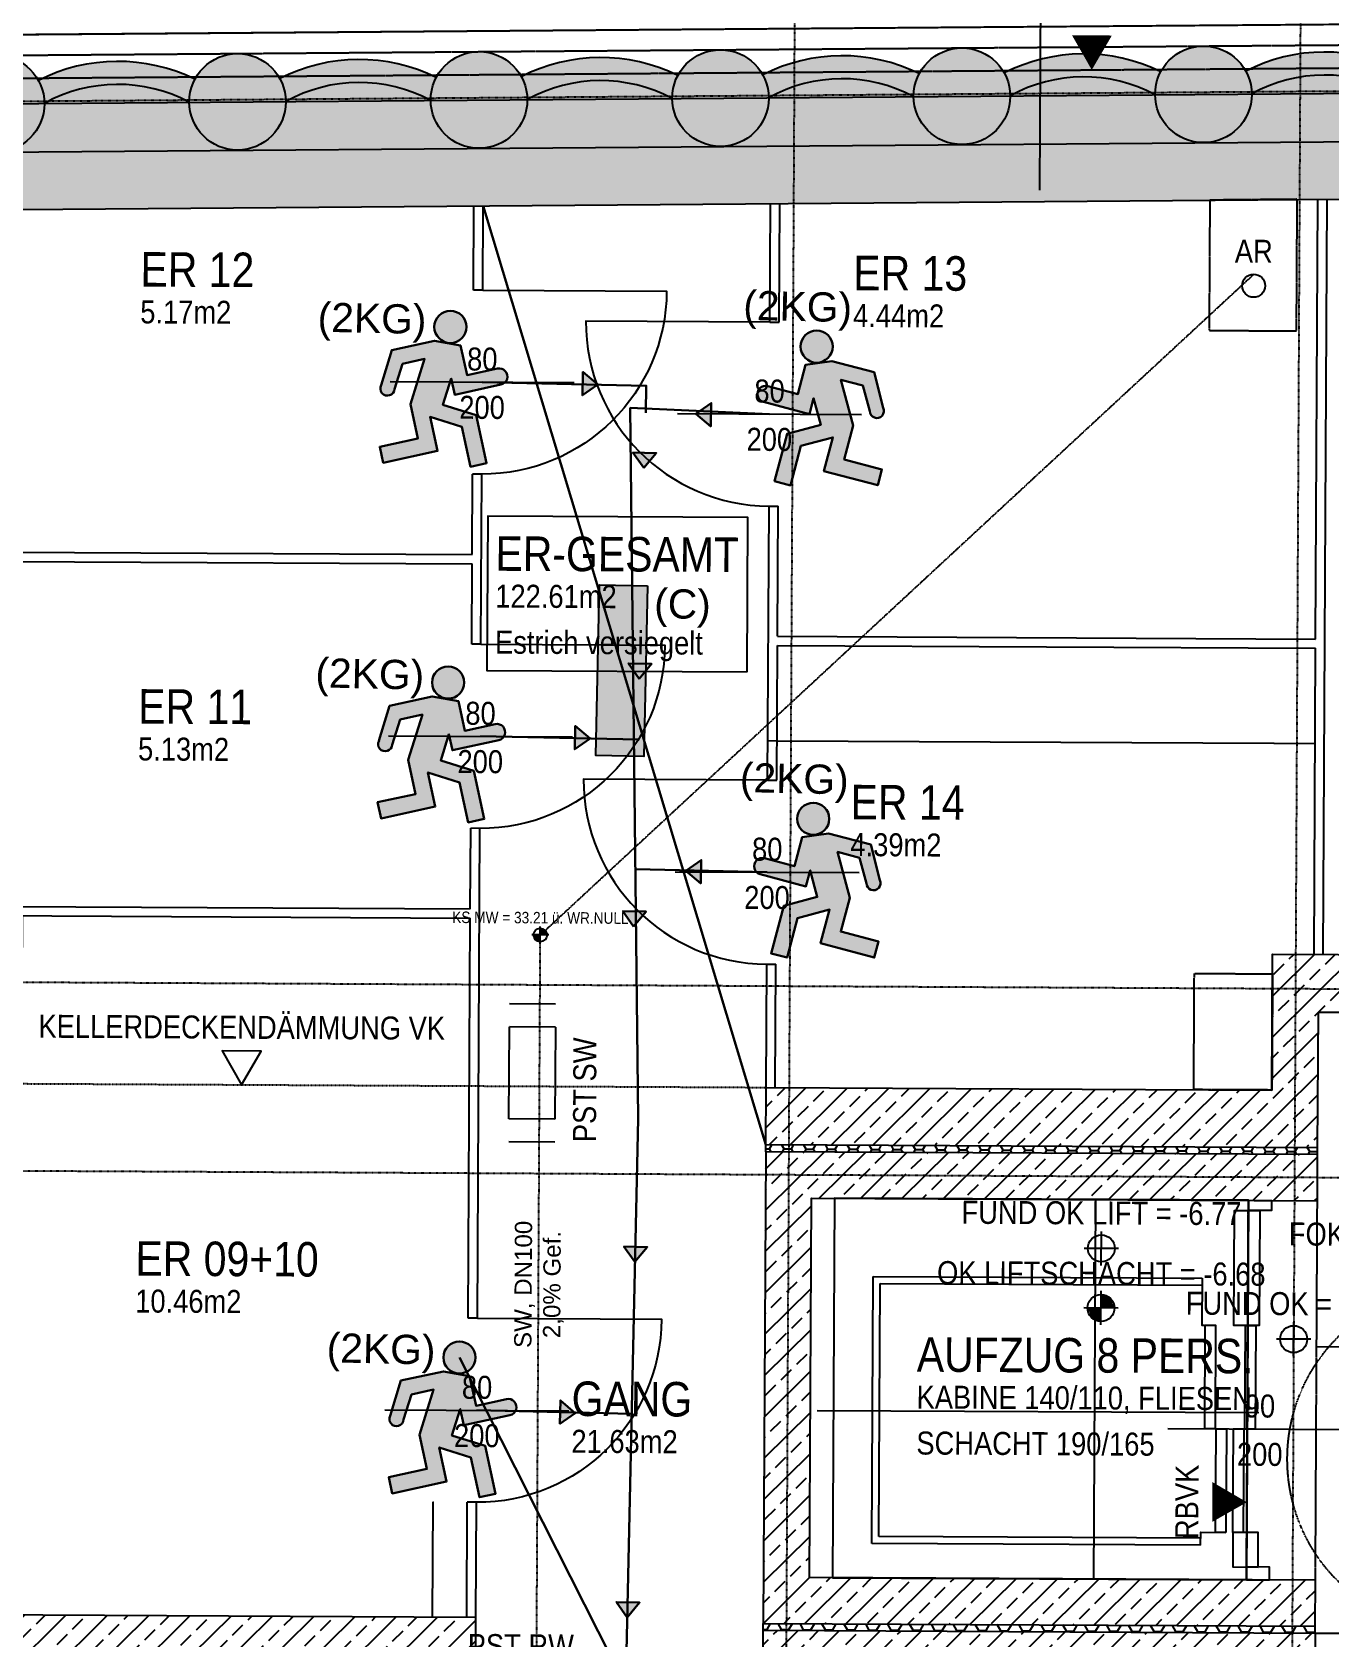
# Model space of a CAD drawing. Header units: millimetres. Extents: x -22184 to 119634, y -59962 to 51543.
# Drawn here: x -5966 to -322, y 7388 to 14368 of the extents above; entities that cross this region are included whole.
import ezdxf
from ezdxf.enums import TextEntityAlignment as Align

# ---------------------------------------------------------------- set-up
doc = ezdxf.new("R2010")
doc.units = ezdxf.units.MM
doc.linetypes.add('HIDDEN2', pattern=[0.1875, 0.125, -0.0625])
doc.linetypes.add('STRICHPUNKT', pattern=[1, 0.5, -0.25, 0, -0.25])
for name, color, linetype in [('00-AUF---------M0', 8, 'Continuous'), ('00-TXT---------M0', 8, 'Continuous'), ('01-ANS-G00-LKG-M0', 8, 'Continuous'), ('01-SYM-G00-Lkg-Aufbauten', 8, 'Continuous'), ('01-SYM-G00-Lkg-M0', 8, 'Continuous'), ('01-TXT---------M0', 1, 'Continuous'), ('01-TXT---------PP', 1, 'Continuous'), ('01-TXT-G00-LKG-M0', 1, 'Continuous'), ('02-AXO-G00-Lkg-M0', 8, 'STRICHPUNKT'), ('02-DIM-G00-LKG-M0', 8, 'Continuous'), ('02-DIM-G00-LKG-ROHBAU', 8, 'Continuous'), ('02-FIL-G00-Lkg-LILA', 223, 'Continuous'), ('02-FIL-G00-Lkg-STB', 8, 'Continuous'), ('02-HID-G00-LKG-M0', 8, 'HIDDEN2'), ('02-TWA-G00-LKG-M0', 4, 'Continuous'), ('02-TWB-G00-LKG-M0', 5, 'Continuous'), ('02-TWE-G00-LKG-M0', 8, 'Continuous'), ('02-WDA-G00-LKG-M0', 8, 'Continuous'), ('03-HID-G00-LKG-M0', 8, 'HIDDEN2'), ('03-SYM-G00-Lkg-M0', 8, 'Continuous'), ('05-TXT--------M0', 8, 'Continuous'), ('05-TXT-G00-Lkg-M0', 8, 'Continuous'), ('06-SYM-G00-LKG-M0', 8, 'Continuous'), ('07-BAR-G00-LKG-M0', 8, 'HIDDEN2'), ('07-SWK-G00-Lkg-M0', 34, 'STRICHPUNKT'), ('07-SWK-G00-Lkg-TXT', 34, 'Continuous'), ('07-SYM-G00-LKG-M0', 8, 'Continuous'), ('09-VER-G00-LKG-GRUNDSTÜCKSGRENZE', 161, 'Continuous')]:
    doc.layers.add(name, color=color, linetype=linetype)
for name, color, linetype, plot in [('00_HLP---------M0', 6, 'Continuous', False), ('00_HLP-G00-LKG-M0', 6, 'Continuous', False), ('07_SYM-G00-LKG-HLP', 6, 'Continuous', False)]:
    doc.layers.add(name, color=color, linetype=linetype, plot=plot)
doc.styles.add('ARIAL', font='arial.ttf', dxfattribs={"width": 0.85})
doc.styles.get("Standard").update_dxf_attribs({"font": 'arial.ttf'})
doc.dimstyles.new('pp chromy&schneider', dxfattribs={"dimscale": 0.005, "dimtxt": 25, "dimasz": 10, "dimexe": 0, "dimexo": 0, "dimgap": 5, "dimtad": 1, "dimdec": 1, "dimlfac": 100, "dimrnd": 0.1, "dimzin": 9, "dimdsep": 46, "dimtxsty": 'ARIAL', "dimblk": 'c&s kote', "dimcen": 0, "dimse1": 1, "dimse2": 1, "dimclrd": 8, "dimclrt": 8, "dimadec": 0, "dimazin": 0, "dimtfac": 0.75, "dimtdec": 1, "dimtix": 1, "dimtmove": 2, "dimatfit": 0, "dimldrblk": 'NONE', "dimfxl": 1, "dimtolj": 1, "dimlwd": -1, "dimarcsym": 0})
pattern_1 = [(359.70755, (-35675.076, -41544.72), (47.764726, 27.252855), [31.75, -63.5]), (119.70755, (-35675.076, -41544.72), (-47.484027, 27.739039), [31.75, -63.5]), (59.70755, (-35675.076, -41544.72), (0.280699, 54.991893), [-63.5, 31.75])]
pattern_2 = [(44.70755, (-35675.08, -41544.72), (-89.34302, 90.25976), []), (44.70755, (-35585.27, -41545.18), (-89.34302, 90.25976), [63.5, -31.75])]
pattern_3 = [(45.1423, (16398.9, 6975.42), (-90.0253, 89.57924), []), (45.1423, (16488.7, 6975.64), (-90.0253, 89.57924), [63.5, -31.75])]

# ---------------------------------------------------------------- blocks, each defined once
blk = doc.blocks.new('01-SQM')
at = {"layer": '01-TXT---------M0', "color": 1, "style": 'ARIAL', "width": 0.85}
blk.add_attdef('ROOM', (0, 0), '', height=0.15, dxfattribs=at)
blk.add_attdef('AREA', text='', height=0.1, dxfattribs=at).set_placement((0, -0.06), align=Align.TOP_LEFT)
at = {"layer": '01-TXT---------PP', "color": 1, "style": 'ARIAL', "width": 0.85}
blk.add_attdef('NR', text='', height=0.15, dxfattribs=at).set_placement((-0.1173, 0), align=Align.RIGHT)
blk.add_attdef('FLOOR', text='', height=0.1, dxfattribs=at).set_placement((0, -0.26), align=Align.TOP_LEFT)
blk = doc.blocks.new('03-rar')
blk.add_circle((0, 0), 0.05)
at = {"layer": '01-TXT---------M0', "color": 8, "style": 'ARIAL', "width": 0.85}
blk.add_attdef('RR', text='', height=0.1, dxfattribs=at).set_placement((0, 0.1), align=Align.CENTER)
blk = doc.blocks.new('05-TXT')
at = {"layer": '05-TXT--------M0'}
blk.add_line((-0.4, 0), (0.4, 0), dxfattribs=at)
at = {"layer": '05-TXT--------M0', "color": 8, "style": 'ARIAL', "width": 0.85}
blk.add_attdef('BREITE', text='', height=0.1, dxfattribs=at).set_placement((0, 0.05), align=Align.CENTER)
blk.add_attdef('HÖHE', text='', height=0.1, rotation=360, dxfattribs=at).set_placement((0, -0.06), align=Align.TOP_CENTER)
blk = doc.blocks.new('BodenWandaufbau')
blk.add_line((0.5972, -0.3907), (0.5972, -1.8107))
blk.add_lwpolyline([(0.5972, -0.3907), (0.8472, -0.3907), (0.8472, -0.1907), (0.3472, -0.1907), (0.3472, -0.3907)], close=True)
at = {"layer": '01-TXT---------M0', "color": 0, "style": 'ARIAL', "width": 0.85}
blk.add_attdef('NR', text='', height=0.1, rotation=0, dxfattribs=at).set_placement((0.5972, -0.2907), align=Align.MIDDLE)
blk = doc.blocks.new('03-PST')
for p, q in [((0, -0.1), (0, 0.1)), ((0.1, -0.1), (0.1, 0.1)), ((0.1, 0.1), (0.5, 0.1)), ((0.5, -0.1), (0.5, 0.1)), ((0.6, -0.1), (0.6, 0.1)), ((0.5, -0.1), (0.1, -0.1))]:
    blk.add_line(p, q)
at = {"layer": '01-TXT---------M0', "color": 8, "style": 'ARIAL', "width": 0.85}
blk.add_attdef('KS', text='', height=0.1, dxfattribs=at).set_placement((0, 0.3), align=Align.TOP_LEFT)
blk = doc.blocks.new('01-HK1')
for p, q in [((-0.0005, -0.0742), (-0.0005, 0.0742)), ((0.0737, 0), (-0.0747, 0))]:
    blk.add_line(p, q)
blk.add_circle((-0.0005, 0), 0.0586)
for points in [[(-0.0005, 0.0586), (0.0409, 0.0414), (-0.0005, 0)], [(-0.0005, 0), (0.0581, 0), (0.0409, 0.0414)], [(-0.0591, 0), (-0.0419, -0.0414), (-0.0005, 0)], [(-0.0419, -0.0414), (-0.0005, -0.0586), (-0.0005, 0)]]:
    blk.add_solid(points)
at = {"layer": '01-TXT---------M0', "color": 8, "style": 'ARIAL', "width": 0.85}
blk.add_attdef('HEIGHT', text='', height=0.1, dxfattribs=at).set_placement((0, 0.2), align=Align.TOP_CENTER)
blk = doc.blocks.new('c&s kote')
at = {"color": 8}
for p, q in [((0, -2), (0, 2)), ((0, 2), (0, -2)), ((-2, 0), (2, 0)), ((2, 0), (-2, 0))]:
    blk.add_line(p, q, dxfattribs=at)
blk.add_circle((0, 0), 0.5, dxfattribs=at)
blk = doc.blocks.new('*D332')
at = {"layer": '02-DIM-G00-LKG-M0', "color": 8, "transparency": 16777216}
for p, q in [((-2766.5, 11288), (-2766.6, 11288)), ((-2766.5, 11288), (-2726.5, 11287.8)), ((-2726.4, 11287.8), (-2726.4, 11287.8))]:
    blk.add_line(p, q, dxfattribs=at)
at = {"layer": 'Defpoints', "color": 0, "transparency": 16777216}
for p in [(-2726.5, 11287.8), (-2772.8, 10048.3), (-2732.8, 10048.1)]:
    blk.add_point(p, dxfattribs=at)
at = {"layer": '02-DIM-G00-LKG-M0', "color": 8, "transparency": 16777216, "xscale": 0.05, "yscale": 0.05, "zscale": 0.05}
for p, rotation in [((-2766.5, 11288), 359.7075500018302), ((-2726.5, 11287.8), 179.7075500018302)]:
    blk.add_blockref('c&s kote', p, dxfattribs=dict(at, rotation=rotation))
at = {"layer": '02-DIM-G00-LKG-M0', "color": 8, "transparency": 16777216, "insert": (-2604.2, 11437.2), "char_height": 0.125, "attachment_point": 5, "rotation": 359.70755, "style": 'ARIAL'}
blk.add_mtext('\\A1;4000', dxfattribs=at)
blk = doc.blocks.new('_None')
blk = doc.blocks.new('*D333')
at = {"layer": '02-DIM-G00-LKG-M0', "color": 8, "transparency": 16777216}
blk.add_line((-2726.4, 11287.8), (-566.6, 11276.8), dxfattribs=at)
at = {"layer": 'Defpoints', "color": 0, "transparency": 16777216}
for p in [(-566.5, 11276.8), (-571.1, 10376.8), (-2732.8, 10048.1)]:
    blk.add_point(p, dxfattribs=at)
at = {"layer": '02-DIM-G00-LKG-M0', "color": 8, "transparency": 16777216, "xscale": 0.05, "yscale": 0.05, "zscale": 0.05}
for p, rotation in [((-2726.5, 11287.8), 179.7075500018302), ((-566.5, 11276.8), 359.7075500018302)]:
    blk.add_blockref('c&s kote', p, dxfattribs=dict(at, rotation=rotation))
at = {"layer": '02-DIM-G00-LKG-M0', "color": 8, "transparency": 16777216, "insert": (-1646.5, 11282.4), "char_height": 0.125, "attachment_point": 5, "rotation": 359.70755, "style": 'ARIAL'}
blk.add_mtext('\\A1;216000', dxfattribs=at)
blk = doc.blocks.new('LIFT')
at = {"layer": '00-AUF---------M0'}
for p, q in [((1.5, 1.73), (0.34, 1.73)), ((0.34, 1.73), (0.34, 0.3)), ((1.47, 1.7), (0.37, 1.7)), ((0.37, 1.7), (0.37, 0.3)), ((1.47, 0.3), (1.47, 1.7)), ((1.5, 0.3), (1.5, 1.73))]:
    blk.add_line(p, q, dxfattribs=at)
for points in [[(0.34, 0.3), (0.544, 0.3), (0.544, 0.29)], [(1.5, 0.3), (1.444, 0.3), (1.444, 0.19)]]:
    blk.add_lwpolyline(points, dxfattribs=at)
for points in [[(0.994, 0.24), (0.994, 0.285), (0.544, 0.285), (0.544, 0.24)], [(1.444, 0.19), (1.444, 0.235), (0.994, 0.235), (0.994, 0.19)], [(0.044, 0.05), (0.544, 0.05), (0.544, 0.16), (0.044, 0.16)], [(1.444, 0.115), (1.444, 0.16), (0.994, 0.16), (0.994, 0.115)], [(1.594, 0.05), (1.444, 0.05), (1.444, 0.16), (1.594, 0.16), (1.594, 0.05)], [(0, 0.1), (0, 0), (0.044, 0), (0.044, 0.1)], [(0.994, 0.065), (0.994, 0.11), (0.544, 0.11), (0.544, 0.065)], [(1.65, 0.1), (1.65, 0), (1.594, 0), (1.594, 0.1)]]:
    blk.add_lwpolyline(points, close=True, dxfattribs=at)
at = {"layer": '00_HLP---------M0'}
for points in [[(0.924, 0.05), (0.924, 1.97)], [(1.65, 1.9), (1.65, 0.1), (0, 0.1), (0, 1.9), (1.65, 1.9)], [(1.65, 0.763), (0, 0.763)]]:
    blk.add_lwpolyline(points, dxfattribs=at)
blk = doc.blocks.new('*D330')
at = {"layer": '02-DIM-G00-LKG-M0', "color": 8, "transparency": 16777216}
blk.add_line((-566.5, 11276.8), (-386.6, 11275.8), dxfattribs=at)
at = {"layer": 'Defpoints', "color": 0, "transparency": 16777216}
for p in [(-384.4, 11689.8), (-386.5, 11275.8), (-571.1, 10376.8)]:
    blk.add_point(p, dxfattribs=at)
at = {"layer": '02-DIM-G00-LKG-M0', "color": 8, "transparency": 16777216, "xscale": 0.05, "yscale": 0.05, "zscale": 0.05}
for p, rotation in [((-566.5, 11276.8), 179.7075500018302), ((-386.5, 11275.8), 359.7075500018302)]:
    blk.add_blockref('c&s kote', p, dxfattribs=dict(at, rotation=rotation))
at = {"layer": '02-DIM-G00-LKG-M0', "color": 8, "transparency": 16777216, "insert": (-476.5, 11276.4), "char_height": 0.125, "attachment_point": 5, "rotation": 359.70755, "style": 'ARIAL'}
blk.add_mtext('\\A1;18000', dxfattribs=at)
blk = doc.blocks.new('*D338')
at = {"layer": '02-DIM-G00-LKG-M0', "color": 8, "transparency": 16777216}
blk.add_line((-6008.9, 10526.9), (-6024.4, 7487), dxfattribs=at)
at = {"layer": 'Defpoints', "color": 0, "transparency": 16777216}
for p in [(-6920.4, 10531.6), (-6024.4, 7487), (-4075.9, 7477)]:
    blk.add_point(p, dxfattribs=at)
at = {"layer": '02-DIM-G00-LKG-M0', "color": 8, "transparency": 16777216, "xscale": 0.05, "yscale": 0.05, "zscale": 0.05}
for p, rotation in [((-6008.9, 10526.9), 89.70755000015683), ((-6024.4, 7487), 269.7075500001568)]:
    blk.add_blockref('c&s kote', p, dxfattribs=dict(at, rotation=rotation))
at = {"layer": '02-DIM-G00-LKG-M0', "color": 8, "transparency": 16777216, "insert": (-6016.8, 9007), "char_height": 0.125, "attachment_point": 5, "rotation": 89.70755, "style": 'ARIAL'}
blk.add_mtext('\\A1;304000', dxfattribs=at)
blk = doc.blocks.new('01-hk4')
blk.add_lwpolyline([(0, 0, 0, 0.270625, 0), (0, 0.234375, 0.270625, 0.270625, 0)], format="xyseb")
at = {"layer": '00-TXT---------M0', "color": 8, "style": 'ARIAL', "width": 0.85}
blk.add_attdef('HEIGHT', text='', height=0.1, dxfattribs=at).set_placement((0, 0.35), align=Align.CENTER)
blk = doc.blocks.new('01-HK3')
blk.add_lwpolyline([(0, 0), (0.0423, 0.0732), (-0.0423, 0.0732)], close=True)
at = {"color": 0, "style": 'ARIAL', "width": 0.85}
blk.add_attdef('HEIGHT', text='', height=0.05, dxfattribs=at).set_placement((0, 0.35), align=Align.TOP_CENTER)
blk = doc.blocks.new('01-HK2')
for p, q in [((0, -0.098), (0, 0.098)), ((0.098, 0), (-0.098, 0))]:
    blk.add_line(p, q)
blk.add_circle((0, 0), 0.0773)
at = {"layer": '01-TXT---------M0', "color": 8, "style": 'ARIAL', "width": 0.85}
blk.add_attdef('HEIGHT', text='', height=0.1, rotation=360, dxfattribs=at).set_placement((0, 0.132), align=Align.BOTTOM_CENTER)
blk = doc.blocks.new('*D391')
at = {"layer": '02-DIM-G00-LKG-ROHBAU', "color": 8, "transparency": 16777216}
blk.add_line((-7513.5, 14712.8), (5667.1, 14815), dxfattribs=at)
at = {"layer": '02-DIM-G00-LKG-ROHBAU', "color": 0, "lineweight": -2, "transparency": 16777216}
for p, q in [((5675.9, 13688.3), (5667.1, 14815)), ((-7504.8, 13586.1), (-7513.5, 14712.8))]:
    blk.add_line(p, q, dxfattribs=at)
at = {"layer": 'Defpoints', "color": 0, "transparency": 16777216}
for p in [(5667.1, 14815), (5675.9, 13688.3), (-7504.8, 13586.1)]:
    blk.add_point(p, dxfattribs=at)
at = {"layer": '02-DIM-G00-LKG-ROHBAU', "color": 8, "transparency": 16777216, "xscale": 0.05, "yscale": 0.05, "zscale": 0.05}
for p, rotation in [((5667.1, 14815), 0.4441351685484191), ((-7513.5, 14712.8), 180.4441351685484)]:
    blk.add_blockref('c&s kote', p, dxfattribs=dict(at, rotation=rotation))
at = {"layer": '02-DIM-G00-LKG-ROHBAU', "color": 8, "transparency": 16777216, "insert": (-923.2, 14764), "char_height": 0.125, "attachment_point": 5, "rotation": 0.44414, "style": 'ARIAL'}
blk.add_mtext('\\A1;1318108.9', dxfattribs=at)
blk = doc.blocks.new('*D393')
at = {"layer": '02-DIM-G00-LKG-M0', "color": 8, "transparency": 16777216}
blk.add_line((-4224.4, 7477.8), (-4221.9, 7977.7), dxfattribs=at)
at = {"layer": 'Defpoints', "color": 0, "transparency": 16777216}
for p in [(-4221.9, 7977.8), (-4073.4, 7977), (-4075.9, 7477)]:
    blk.add_point(p, dxfattribs=at)
at = {"layer": '02-DIM-G00-LKG-M0', "color": 8, "transparency": 16777216, "xscale": 0.05, "yscale": 0.05, "zscale": 0.05}
for p, rotation in [((-4221.9, 7977.8), 89.70755000015683), ((-4224.4, 7477.8), 269.7075500001568)]:
    blk.add_blockref('c&s kote', p, dxfattribs=dict(at, rotation=rotation))
at = {"layer": '02-DIM-G00-LKG-M0', "color": 8, "transparency": 16777216, "insert": (-4223.3, 7727.8), "char_height": 0.125, "attachment_point": 5, "rotation": 89.70755, "style": 'ARIAL'}
blk.add_mtext('\\A1;50000', dxfattribs=at)
blk = doc.blocks.new('Antipanikleuchte-RIVO')
h = blk.add_hatch(color=256)
h.dxf.hatch_style = 1
h.set_gradient(color1=(0, 255, 0), name='SPHERICAL')
h.paths.add_polyline_path([(3719.93, 1926.17), (3719.93, 1922.87), (3731.65, 1922.87), (3731.65, 1926.17)])
at = {"color": 3}
blk.add_lwpolyline([(3719.93, 1926.17), (3731.65, 1926.17), (3731.65, 1922.87), (3719.93, 1922.87)], close=True, dxfattribs=at)
blk = doc.blocks.new('Fluchtwegpfeil')
at = {"lineweight": 30}
h = blk.add_hatch(color=100, dxfattribs=at)
h.dxf.hatch_style = 1
h.paths.add_polyline_path([(178497.6, 33031), (178497.6, 32977.4), (178562.6, 32977.4), (178563.3, 32977.9)])
h.paths.add_polyline_path([(178562.6, 32977.4), (178497.6, 32977.4), (178497.6, 32929.8)])
at = {"color": 100, "lineweight": 30}
blk.add_lwpolyline([(178563.3, 32977.9), (178497.6, 33031), (178497.6, 32929.8), (178563.3, 32977.9)], dxfattribs=at)
blk = doc.blocks.new('9809550')
at = {"color": 18, "lineweight": 30, "true_color": 0x000000}
for points in [[(423921.7, 99168.8), (423956.8, 99168.8), (423956.8, 99202.9), (423984.5, 99214.5), (424033.7, 99214.5), (424053.8, 99178.3)], [(424040.2, 99170.9), (424025.2, 99196.7), (423999.7, 99196.8), (424026.2, 99150.3), (424026.2, 99110.9), (424070.2, 99110.9), (424070.2, 99092.3), (424007.5, 99092.3), (424007.5, 99131.7), (423975, 99113.1), (423975, 99067), (423956.5, 99067), (423956.5, 99122.4), (423990.5, 99141.9), (423975.1, 99168.8), (423975.1, 99150.2), (423921.7, 99150.3)]]:
    blk.add_lwpolyline(points, dxfattribs=at)
blk.add_circle((423963.6, 99225.9), 18.1, dxfattribs=at)
for centre, radius, start, end in [((424047.8, 99173.1), 7.96, 195.7299, 41.4005), ((423921.7, 99159.5), 9.27, 89.9849, 270.0151)]:
    blk.add_arc(centre, radius, start, end, dxfattribs=at)
blk = doc.blocks.new('750298750')
h = blk.add_hatch(color=3)
h.paths.add_polyline_path([(426943.6, 99576.9), (426968.1, 99576.8), (426982.5, 99552, 1.25347), (426995.6, 99559.2), (426976.3, 99594), (426929, 99594), (426902.3, 99582.8), (426902.3, 99550), (426868.6, 99550, 1), (426868.6, 99532.2), (426919.9, 99532.1), (426919.9, 99550), (426934.8, 99524.1), (426902.1, 99505.4), (426902.1, 99452.1), (426919.8, 99452.1), (426919.8, 99496.4), (426951.1, 99514.3), (426951.1, 99476.4), (427011.4, 99476.4), (427011.4, 99494.3), (426969.1, 99494.3), (426969.1, 99532.2)])
h.paths.add_polyline_path([(426891.5, 99604.9, 1), (426926.3, 99604.9, 1)])
at = {"xscale": 0.9619413167778113, "yscale": 0.9619413167778113, "zscale": 0.9619413167778113}
blk.add_blockref('9809550', (19080.8, 4155.4), dxfattribs=at)

msp = doc.modelspace()

# ---------------------------------------------------------------- hatches: boundary and pattern name
at = {"layer": '02-FIL-G00-Lkg-LILA'}
h = msp.add_hatch(dxfattribs=at)
h.set_pattern_fill('HONEY', color=256, scale=10, angle=107.04654196, style=0)
h.set_pattern_definition(pattern_1)
h.paths.add_polyline_path([(-2775.6027, 9500.4258), (-375.634, 9488.1757), (-375.4809, 9518.1754), (-2775.4496, 9530.4254)])
h = msp.add_hatch(dxfattribs=at)
h.set_pattern_fill('HONEY', color=256, scale=10, angle=107.04654196, style=0)
h.set_pattern_definition(pattern_1)
h.paths.add_polyline_path([(-2786.2194, 7420.4529), (-386.2507, 7408.2028), (-386.0976, 7438.2025), (-2786.0663, 7450.4525)])
at = {"layer": '02-FIL-G00-Lkg-STB'}
h = msp.add_hatch(dxfattribs=at)
h.set_pattern_fill('ANSI33', color=256, scale=20, angle=107.04654196, style=0)
h.set_pattern_definition([(44.70755, (-36695.91, -241542.11), (-89.34302, 90.25976), []), (44.70755, (-36606.11, -241542.57), (-89.34302, 90.25976), [63.5, -31.75])])
edge = h.paths.add_edge_path()
edge.add_arc((-7172.6953, 14048.7368), 210, 107.04654196, 467.04654196)
edge = h.paths.add_edge_path()
edge.add_arc((-6122.6197, 14056.8745), 210, 107.04654196, 467.04654196)
edge = h.paths.add_edge_path()
edge.add_arc((-5072.544, 14065.0121), 210, 107.04654196, 467.04654196)
edge = h.paths.add_edge_path()
edge.add_arc((-4022.4683, 14073.1498), 210, 107.04654196, 467.04654196)
edge = h.paths.add_edge_path()
edge.add_arc((-2972.3926, 14081.2875), 210, 107.04654196, 467.04654196)
edge = h.paths.add_edge_path()
edge.add_arc((-1922.317, 14089.4251), 210, 107.04654196, 467.04654196)
edge = h.paths.add_edge_path()
edge.add_arc((-872.2413, 14097.5628), 210, 107.04654196, 467.04654196)
edge = h.paths.add_edge_path()
edge.add_arc((177.8344, 14105.7004), 210, 107.04654196, 467.04654196)
edge = h.paths.add_edge_path()
edge.add_arc((1227.9101, 14113.8381), 210, 107.04654196, 467.04654196)
edge = h.paths.add_edge_path()
edge.add_arc((2277.9857, 14121.9757), 210, 107.04654196, 467.04654196)
edge = h.paths.add_edge_path()
edge.add_arc((3328.0614, 14130.1134), 210, 107.04654196, 467.04654196)
edge = h.paths.add_edge_path()
edge.add_arc((4378.1371, 14138.2511), 210, 107.04654196, 467.04654196)
edge = h.paths.add_edge_path()
edge.add_arc((5428.2128, 14146.3887), 210, 107.04654196, 467.04654196)
h = msp.add_hatch(dxfattribs=at)
h.set_pattern_fill('ANSI33', color=256, scale=20, angle=107.04654196, style=0)
h.set_pattern_definition(pattern_3)
h.paths.add_polyline_path([(-6308.2382, 14155.0873, 0.236188387), (-6988.6212, 14149.8146, -0.124236783), (-6962.7016, 14050.3642, -0.253925044), (-6332.6134, 14055.2471, -0.124236783)])
h.paths.add_polyline_path([(-5258.1625, 14163.225, 0.236188387), (-5938.5455, 14157.9523, -0.124236783), (-5912.626, 14058.5018, -0.253925044), (-5282.5377, 14063.3848, -0.124236783)])
h.paths.add_polyline_path([(-4208.0868, 14171.3626, 0.236188387), (-4888.4699, 14166.0899, -0.124236783), (-4862.5503, 14066.6395, -0.253925044), (-4232.462, 14071.5224, -0.124236783)])
h.paths.add_polyline_path([(-3838.3942, 14174.2276, -0.124236783), (-3812.4746, 14074.7772, -0.253925044), (-3182.3863, 14079.6601, -0.124236783), (-3158.0112, 14179.5003, 0.236188387)])
h.paths.add_polyline_path([(-2107.9355, 14187.6379, 0.236188387), (-2788.3185, 14182.3652, -0.124236783), (-2762.3989, 14082.9148, -0.253925044), (-2132.3107, 14087.7977, -0.124236783)])
h.paths.add_polyline_path([(-1057.8598, 14195.7756, 0.236188387), (-1738.2429, 14190.5029, -0.124236783), (-1712.3233, 14091.0525, -0.253925044), (-1082.235, 14095.9354, -0.124236783)])
h.paths.add_polyline_path([(-7.7842, 14203.9133, 0.236188387), (-688.1672, 14198.6406, -0.124236783), (-662.2476, 14099.1901, -0.253925044), (-32.1593, 14104.0731, -0.124236783)])
h.paths.add_polyline_path([(1042.2915, 14212.0509, 0.236188387), (361.9085, 14206.7782, -0.124236783), (387.8281, 14107.3278, -0.253925044), (1017.9164, 14112.2107, -0.124236783)])
h.paths.add_polyline_path([(1411.9842, 14214.9159, -0.124236783), (1437.9038, 14115.4654, -0.253925044), (2067.992, 14120.3484, -0.124236783), (2092.3672, 14220.1886, 0.236188387)])
h.paths.add_polyline_path([(2462.0598, 14223.0535, -0.124236783), (2487.9794, 14123.6031, -0.253925044), (3118.0677, 14128.486, -0.124236783), (3142.4429, 14228.3262, 0.236188387)])
h.paths.add_polyline_path([(3512.1355, 14231.1912, -0.124236783), (3538.0551, 14131.7408, -0.253925044), (4168.1434, 14136.6237, -0.124236783), (4192.5185, 14236.4639, 0.236188387)])
h.paths.add_polyline_path([(4562.2112, 14239.3289, -0.124236783), (4588.1308, 14139.8784, -0.253925044), (5218.2191, 14144.7613, -0.124236783), (5242.5942, 14244.6015, 0.236188387)])
h.paths.add_polyline_path([(6231.7044, 13260.293, -0.121977354), (6133.5831, 13236.5252, -0.195931412), (6129.415, 12419.9235, -0.121977354), (6227.2885, 12395.1553, 0.189565795)])
h = msp.add_hatch(dxfattribs=at)
h.set_pattern_fill('ANSI33', color=256, scale=20, angle=107.04654196, style=0)
h.set_pattern_definition(pattern_3)
h.paths.add_polyline_path([(-6332.6134, 14055.2471, 0.253925044), (-6962.7016, 14050.3642, -0.414213562), (-7171.068, 13838.7431), (-6120.9923, 13846.8808, -0.414213562)])
h.paths.add_polyline_path([(-5282.5377, 14063.3848, 0.253925044), (-5912.626, 14058.5018, -0.414213562), (-6120.9923, 13846.8808), (-5070.9166, 13855.0184, -0.414213562)])
h.paths.add_polyline_path([(-4232.462, 14071.5224, 0.253925044), (-4862.5503, 14066.6395, -0.414213562), (-5070.9166, 13855.0184), (-4020.8409, 13863.1561, -0.414213562)])
h.paths.add_polyline_path([(-3182.3863, 14079.6601, 0.253925044), (-3812.4746, 14074.7772, -0.414213562), (-4020.8409, 13863.1561), (-2970.7653, 13871.2938, -0.414213562)])
h.paths.add_polyline_path([(-2132.3107, 14087.7977, 0.253925044), (-2762.3989, 14082.9148, -0.414213562), (-2970.7653, 13871.2938), (-1920.6896, 13879.4314, -0.414213562)])
h.paths.add_polyline_path([(-1082.235, 14095.9354, 0.253925044), (-1712.3233, 14091.0525, -0.414213562), (-1920.6896, 13879.4314), (-870.6139, 13887.5691, -0.414213563)])
h.paths.add_polyline_path([(-32.1593, 14104.0731, 0.253925044), (-662.2476, 14099.1901, -0.414213562), (-870.6139, 13887.5691), (179.4617, 13895.7067, -0.414213563)])
h.paths.add_polyline_path([(1017.9164, 14112.2107, 0.253925044), (387.8281, 14107.3278, -0.414213562), (179.4617, 13895.7067), (1229.5374, 13903.8444, -0.414213562)])
h.paths.add_polyline_path([(2067.992, 14120.3484, 0.253925044), (1437.9038, 14115.4654, -0.414213562), (1229.5374, 13903.8444), (2279.6131, 13911.982, -0.414213562)])
h.paths.add_polyline_path([(3118.0677, 14128.486, 0.253925044), (2487.9794, 14123.6031, -0.414213562), (2279.6131, 13911.982), (3329.6888, 13920.1197, -0.414213562)])
h.paths.add_polyline_path([(4168.1434, 14136.6237, 0.253925044), (3538.0551, 14131.7408, -0.414213562), (3329.6888, 13920.1197), (4379.7644, 13928.2574, -0.414213562)])
h.paths.add_polyline_path([(5218.2191, 14144.7613, 0.253925044), (4588.1308, 14139.8784, -0.414213562), (4379.7644, 13928.2574), (5429.8401, 13936.395, -0.414213562)])
h.paths.add_polyline_path([(6133.5831, 13236.5252, -0.414213564), (5924.6577, 13447.5943), (5918.3458, 12210.9981, -0.414213564), (6129.415, 12419.9235, 0.195931412)])
h = msp.add_hatch(dxfattribs=at)
h.set_pattern_fill('ANSI33', color=256, scale=20, angle=107.04654196, style=0)
h.set_pattern_definition(pattern_2)
h.paths.add_polyline_path([(5927.1724, 13940.2491), (-7753.547, 13834.2292), (-7504.8102, 13586.1203), (5675.8831, 13688.2941), (5665.9833, 11748.7765), (5917.2658, 11999.4014)])
h = msp.add_hatch(dxfattribs=at)
h.set_pattern_fill('ANSI33', color=256, scale=20, angle=107.04654196, style=0)
h.set_pattern_definition(pattern_2)
h.paths.add_polyline_path([(-571.1907, 10359.1853), (-574.2022, 9769.1929), (-2774.1736, 9780.4222), (-2775.4496, 9530.4254), (-375.4809, 9518.1754), (-372.4694, 10108.1677), (1427.5072, 10098.9801), (1428.7832, 10348.9769)])
h = msp.add_hatch(dxfattribs=at)
h.set_pattern_fill('ANSI33', color=256, scale=20, angle=107.04654196, style=0)
h.set_pattern_definition(pattern_2)
h.paths.add_polyline_path([(-375.634, 9488.1757), (-2775.6027, 9500.4258), (-2786.0663, 7450.4525), (-386.0976, 7438.2025), (-385.0767, 7638.1998), (-2585.0481, 7649.4291), (-2576.6262, 9299.4076), (-376.6548, 9288.1784)])
h = msp.add_hatch(dxfattribs=at)
h.set_pattern_fill('ANSI33', color=256, scale=20, angle=107.04654196, style=0)
h.set_pattern_definition(pattern_2)
h.paths.add_polyline_path([(-7535.9024, 7494.6972), (-7537.1784, 7244.7004), (-4037.224, 7226.8358), (-4035.948, 7476.8325)])
h = msp.add_hatch(dxfattribs=at)
h.set_pattern_fill('ANSI33', color=256, scale=20, angle=107.04654196, style=0)
h.set_pattern_definition([(45, (-38842.03, -63810.26), (-89.80256, 89.80256), []), (45, (-38752.23, -63810.26), (-89.80256, 89.80256), [63.5, -31.75])])
h.paths.add_polyline_path([(-386.2507, 7408.2028), (-2786.2194, 7420.4529), (-2787.4955, 7170.4562), (-2537.4988, 7169.1801), (-2537.2435, 7219.1795), (-387.2716, 7208.2054)])

# ---------------------------------------------------------------- linework, layer by layer
at = {"color": 2, "lineweight": 30}
msp.add_lwpolyline([(-2775.4496, 9530.4254), (-4004.6261, 13613.253)], dxfattribs=at)
at = {"color": 102, "lineweight": 30, "true_color": 0x21de37}
for points in [[(-4008.5384, 12846.7625), (-3295.5275, 12831.0663), (-3296.5923, 12712.5422)], [(-3330.1106, 9644.2118), (-3364.4371, 12734.7694), (-2759.2319, 12707.715)], [(-4016.3989, 11306.7826), (-3329.3756, 11293.4976)], [(-2769.3972, 10716.187), (-3341.8071, 10728.788)], [(-3397.1234, 6600.114), (-3330.1106, 9644.2118)], [(-4031.3542, 8376.8208), (-3358.3371, 8362.005)]]:
    msp.add_lwpolyline(points, dxfattribs=at)
at = {"color": 4, "lineweight": 30}
msp.add_lwpolyline([(-4107.5345, 8606.3289), (-3080.6497, 6579.6558)], dxfattribs=at)
msp.add_lwpolyline([(1140.0844, 8645.4288), (-379.8958, 8653.1872)])
at = {"layer": '00_HLP-G00-LKG-M0'}
msp.add_lwpolyline([(-7962.4861, 14042.6163), (6138.2554, 14151.8913), (6128.3431, 12209.9263), (28815.6843, 12266.2745), (28718.2894, -3930.2557), (46080.5922, -3930.2555), (46080.5946, -33657.3553), (34060.5986, -33513.1155), (34060.5985, -24900.2556), (19080.5985, -24900.2558), (19080.5983, -3432.2786), (-8051.7171, -3439.0642)], close=True, dxfattribs=at)
at = {"layer": '01-ANS-G00-LKG-M0'}
msp.add_lwpolyline([(-676.6509, 9289.7096), (-685.0728, 7639.7311)], dxfattribs=at)
at = {"layer": '01-TXT-G00-LKG-M0'}
msp.add_lwpolyline([(-2856.7824, 11586.7102), (-2853.357, 12257.8129), (-3984.4752, 12263.5865), (-3987.9007, 11592.4838), (-2856.7824, 11586.7102)], dxfattribs=at)
at = {"layer": '02-AXO-G00-Lkg-M0'}
for points in [[(-2639.4276, 16587.4176), (-2753.7615, -5812.2906)], [(-439.4562, 16576.1884), (-553.7902, -5823.5198)], [(-13091.2053, 14012.8711), (7928.4005, 14175.7644)], [(8989.4185, 10160.3835), (-13110.2936, 10273.1861)], [(8985.2331, 9340.3941), (-13114.479, 9453.1968)]]:
    msp.add_lwpolyline(points, dxfattribs=at)
at = {"layer": '02-HID-G00-LKG-M0', "color": 4}
msp.add_line((-8171.4251, 14251.0034), (6349.3384, 14363.5334), dxfattribs=at)
at = {"layer": '02-HID-G00-LKG-M0'}
for points in [[(-8001.9267, 14152.3139), (6178.819, 14262.2089)], [(-685.0728, 7639.7311), (-676.6509, 9289.7096)], [(-385.0767, 7638.1998), (-376.6548, 9288.1784)], [(-386.2507, 7408.2028), (863.733, 7401.8226)]]:
    msp.add_lwpolyline(points, dxfattribs=at)
at = {"layer": '02-HID-G00-LKG-M0', "ltscale": 0.5}
msp.add_lwpolyline([(-7160.8271, 9802.817), (-2774.1735, 9780.4222)], dxfattribs=at)
at = {"layer": '02-TWA-G00-LKG-M0'}
for p, q in [((-7753.547, 13834.2292), (5927.1724, 13940.2491)), ((-372.4694, 10108.1677), (1427.5072, 10098.9801)), ((-375.4809, 9518.1754), (-2775.4496, 9530.4254)), ((-2787.6486, 7140.4566), (-2786.2194, 7420.4529)), ((-2786.2194, 7420.4529), (-386.2507, 7408.2028))]:
    msp.add_line(p, q, dxfattribs=at)
for points in [[(-2874.295, -2977.7507), (-7589.3607, -2978.5775), (-7504.8102, 13586.1203), (5675.8831, 13688.2941), (5665.9833, 11748.7765), (10727.3929, 11761.3474)], [(-2774.1736, 9780.4222), (-574.2022, 9769.1929), (-571.1907, 10359.1853), (1428.7832, 10348.9769)], [(-375.4809, 9518.1754), (-372.4694, 10108.1677)], [(-2775.4496, 9530.4254), (-2774.1736, 9780.4222)], [(-4035.948, 7476.8325), (-7535.9024, 7494.6972)], [(-4037.224, 7226.8358), (-4035.948, 7476.8325)], [(-386.2507, 7408.2028), (-387.2716, 7208.2054)]]:
    msp.add_lwpolyline(points, dxfattribs=at)
msp.add_lwpolyline([(-375.634, 9488.1757), (-2775.6027, 9500.4258), (-2786.0663, 7450.4525), (-386.0976, 7438.2025), (-385.0767, 7638.1998), (-2585.0481, 7649.4291), (-2576.6262, 9299.4076), (-376.6548, 9288.1784)], close=True, dxfattribs=at)
for centre in [(-6122.6197, 14056.8745), (-5072.544, 14065.0121), (-4022.4683, 14073.1498), (-2972.3926, 14081.2875), (-1922.317, 14089.4251), (-872.2413, 14097.5628)]:
    msp.add_circle(centre, 210, dxfattribs=at)
for centre, radius, start, end in [((-5593.0843, 13480.5934), 760.3673, 63.86588962, 117.02213036), ((-4543.0087, 13488.7311), 760.3673, 63.86588962, 117.02213036), ((-3492.933, 13496.8687), 760.3673, 63.86588962, 117.02213036), ((-2442.8573, 13505.0064), 760.3673, 63.86588961, 117.02213037), ((-1392.7817, 13513.144), 760.3673, 63.86588963, 117.02213037), ((-342.706, 13521.2817), 760.3673, 63.86588964, 117.02213036), ((-1392.7817, 13513.144), 660.3673, 61.94859609, 118.93942389), ((-342.706, 13521.2817), 660.3673, 61.9485961, 118.93942389), ((-5593.0843, 13480.5934), 660.3673, 61.94859609, 118.9394239), ((-4543.0087, 13488.7311), 660.3673, 61.94859609, 118.93942388), ((-3492.933, 13496.8687), 660.3673, 61.94859609, 118.93942389), ((-2442.8573, 13505.0064), 660.3673, 61.94859608, 118.9394239)]:
    msp.add_arc(centre, radius, start, end, dxfattribs=at)
at = {"layer": '02-TWB-G00-LKG-M0'}
msp.add_lwpolyline([(6903.2038, 35021.0905), (6924.3882, 32632.3563), (8591.8751, 32652.0423), (8616.2236, 29741.3023), (6958.2974, 29724.5478), (7000.1667, 25187.4951), (8658.0929, 25204.2496), (8623.664, 18459.119), (6780.9682, 18449.1052), (6794.1488, 14455.6171), (-8200.9673, 14340.7771), (-8161.3658, 44752.4646)], dxfattribs=at)
at = {"layer": '02-TWE-G00-LKG-M0'}
for points in [[(-4046.4962, 13246.9615), (-4044.6282, 13612.9429)], [(-4006.4968, 13246.7573), (-4004.6261, 13613.253)], [(-2757.1902, 13107.7098), (-2754.5603, 13622.9432)], [(-2717.1907, 13107.5056), (-2714.5582, 13623.2533)], [(-384.1924, 11729.8026), (-374.4351, 13641.3934)], [(-351.1936, 10358.0623), (-334.433, 13641.7035)], [(-4006.4968, 13246.7573), (-4046.4962, 13246.9615)], [(-2757.1902, 13107.7098), (-2717.1907, 13107.5056)], [(-4052.3661, 12096.9765), (-4050.5796, 12446.9719)], [(-4010.5801, 12446.7678), (-4050.5796, 12446.9719)], [(-4014.3572, 11706.7774), (-4010.5801, 12446.7678)], [(-2767.3555, 11116.1818), (-2761.2736, 12307.7202)], [(-2761.2736, 12307.7202), (-2721.2741, 12307.516)], [(-2724.1619, 11741.7464), (-2721.2741, 12307.516)], [(-7512.321, 12114.637), (-4052.3661, 12096.9765)], [(-7512.5252, 12074.6375), (-4052.5702, 12056.977)], [(-4054.3567, 11706.9816), (-4052.5702, 12056.977)], [(-2724.1619, 11741.7464), (-384.1924, 11729.8026)], [(-4014.3572, 11706.7774), (-4054.3567, 11706.9816)], [(-2727.356, 11115.9776), (-2724.3661, 11701.7469)], [(-2724.3661, 11701.7469), (-384.3966, 11689.8031)], [(-391.1931, 10358.2665), (-384.3966, 11689.8031)], [(-2767.3555, 11116.1818), (-2727.356, 11115.9776)], [(-4060.2265, 10556.9965), (-4058.44, 10906.992)], [(-4018.4406, 10906.7878), (-4058.44, 10906.992)], [(-4029.3125, 8776.8156), (-4018.4406, 10906.7878)], [(-6920.1893, 10571.5945), (-4060.2265, 10556.9965)], [(-6920.3934, 10531.5951), (-4060.4307, 10516.9971)], [(-4069.312, 8777.0197), (-4060.4307, 10516.9971)], [(-2774.1736, 9780.4222), (-2771.4388, 10316.1922)], [(-2771.4388, 10316.1922), (-2731.4394, 10315.988)], [(-2734.1741, 9780.218), (-2731.4394, 10315.988)], [(-4029.3125, 8776.8156), (-4069.312, 8777.0197)], [(-4075.9474, 7477.0367), (-4073.3953, 7977.0302)], [(-4033.3959, 7976.826), (-4073.3953, 7977.0302)], [(-4035.948, 7476.8325), (-4033.3959, 7976.826)]]:
    msp.add_lwpolyline(points, dxfattribs=at)
for points in [[(-4006.4968, 13246.7573), (-3206.5072, 13242.674, -0.414213562), (-4010.5801, 12446.7678, -1)], [(-2757.1902, 13107.7098), (-3557.1798, 13111.7931, 0.414213562), (-2761.2736, 12307.7202, 1)], [(-4014.3572, 11706.7774), (-3214.3676, 11702.694, -0.414213562), (-4018.4406, 10906.7878, -1)], [(-2767.3555, 11116.1818), (-3567.3451, 11120.2651, 0.414213562), (-2771.4388, 10316.1922, 1)], [(-4029.3125, 8776.8156), (-3229.3229, 8772.7322, -0.414213562), (-4033.3959, 7976.826, -1)]]:
    msp.add_lwpolyline(points, format="xyb", dxfattribs=at)
at = {"layer": '02-WDA-G00-LKG-M0'}
for points in [[(-2775.6027, 9500.4258), (-2775.4496, 9530.4254)], [(-375.634, 9488.1757), (-375.4809, 9518.1754)], [(-2786.2194, 7420.4529), (-2786.0663, 7450.4525)], [(-386.2507, 7408.2028), (-386.0976, 7438.2025)]]:
    msp.add_lwpolyline(points, dxfattribs=at)
at = {"layer": '03-HID-G00-LKG-M0'}
for points in [[(-844.4557, 13637.7499), (-847.2996, 13071.1433), (-467.3046, 13069.2037), (-464.3849, 13641.2203)], [(-914.1978, 9770.9284), (-911.6202, 10275.9218), (-571.6246, 10274.1864), (-574.2022, 9769.1929)]]:
    msp.add_lwpolyline(points, close=True, dxfattribs=at)
at = {"layer": '07-BAR-G00-LKG-M0'}
msp.add_circle((242.618, 8164.5552), 750, dxfattribs=at)
at = {"layer": '07-SWK-G00-Lkg-M0'}
for p, q in [((-3755.8027, 10443.3373), (-653.6046, 13315.0405)), ((-3798.7022, 2038.6973), (-3755.8027, 10443.3373))]:
    msp.add_line(p, q, dxfattribs=at)
at = {"layer": '07-SWK-G00-Lkg-TXT'}
msp.add_lwpolyline([(-3610.2428, 9073.1622, 0, 0, 0), (-3611.7741, 8773.1661, 50, 0, 0), (-3612.5397, 8623.168, 0, 0, 0)], format="xyseb", dxfattribs=at)
at = {"layer": '09-VER-G00-LKG-GRUNDSTÜCKSGRENZE'}
msp.add_lwpolyline([(46320.5946, -33963.5796), (35157.5245, -33836.2833), (18662.33, -33632.8582), (18754.7965, -3688.8398), (-8163.2573, -3739.9113), (-8293.2525, -3739.2477), (-8210.7284, 12428.4405), (-8200.9673, 14340.7771), (6792.8051, 14456.9728), (29155.5618, 14512.5148), (29037.8747, -3669.9827), (29172.0932, -3669.0752), (46320.5922, -3636.5394)], close=True, dxfattribs=at)

# ---------------------------------------------------------------- block references
at = {"color": 102, "lineweight": 30, "true_color": 0x21de37, "yscale": 4.006823643639401, "zscale": 4.006823643639401}
for p, xscale, rotation in [((1752157.7159, -12424.4764), -4.006823643639401, 12.30092741117809), ((-1758279.9909, 64803.8939), 4.006823643639401, 345.1768587261736), ((1752147.8911, -13970.3656), -4.006823643639401, 12.30092741117809), ((-1758294.7628, 62751.0728), 4.006823643639401, 345.1768587261736), ((1752196.9916, -16904.5085), -4.006823643639401, 12.30092741117809)]:
    msp.add_blockref('750298750', p, dxfattribs=dict(at, xscale=xscale, rotation=rotation))
at = {"color": 100, "lineweight": 30}
for p, rotation in [((-182751.5606, -16203.5683), 358.7388930686582), ((176166.8101, 41748.7704), 178.738893068656), ((-32346.1465, 191719.5412), 268.7388930686578), ((-32366.3292, 190802.7328), 268.7388930686578), ((-182785.4405, -17742.5794), 358.7388930686582), ((176123.0731, 39761.9898), 178.738893068656), ((-32390.0286, 189726.1712), 268.7388930686578), ((-32385.4135, 188267.6301), 268.7388930686578), ((-182849.9911, -20674.83), 358.7388930686582), ((-32418.3429, 186722.0714), 268.7388930686578)]:
    msp.add_blockref('Fluchtwegpfeil', p, dxfattribs=dict(at, rotation=rotation))
at = {"xscale": 63.26792870337701, "yscale": 63.26792870337701, "zscale": 63.26792870337701, "rotation": 268.7388930686751}
msp.add_blockref('Antipanikleuchte-RIVO', (-119945.1581, 249938.0633), dxfattribs=at)
at = {"layer": '01-SYM-G00-Lkg-Aufbauten', "xscale": 1000, "yscale": 1000, "zscale": 1000, "rotation": 359.7075500135663}
msp.add_blockref('BodenWandaufbau', (-2172.8995, 15495.3997), dxfattribs=at).add_auto_attribs({'NR': 'WE01'})
at = {"layer": '01-SYM-G00-Lkg-M0'}
ref = msp.add_blockref('01-hk4', (-1357.7136, 14203.8039), dxfattribs=dict(at, xscale=-640.0000004476776, yscale=640.0000004059359, zscale=640.0000004327276, rotation=359.7075500294922))
ref.add_attrib('HEIGHT', 'RBVK EG', dxfattribs={"layer": '00-TXT---------M0', "color": 8, "extrusion": (0, 0, -1), "height": 100, "rotation": 0.29244997, "style": 'ARIAL', "text_generation_flag": 2, "width": 0.85}).set_placement((1356.3829, 14464.5219), align=Align.MIDDLE_CENTER)
ref = msp.add_blockref('01-HK3', (-5055.4606, 9792.0677), dxfattribs=dict(at, xscale=2000, yscale=2000, zscale=2000, rotation=359.7075500483523))
ref.add_attrib('HEIGHT', 'KELLERDECKENDÄMMUNG VK', dxfattribs={"layer": '0', "color": 0, "height": 100, "rotation": 359.70755005, "style": 'ARIAL', "width": 0.85}).set_placement((-5053.9294, 10092.0638), align=Align.TOP_CENTER)
ref = msp.add_blockref('01-HK2', (-1316.2273, 9080.5659), dxfattribs=dict(at, xscale=757.5757580624577, yscale=757.5757580613007, zscale=757.5757580681662, rotation=359.7075500187584))
ref.add_attrib('HEIGHT', 'FUND OK LIFT = -6.77', dxfattribs={"layer": '01-TXT---------M0', "color": 8, "height": 100, "rotation": 359.70755002, "style": 'ARIAL', "width": 0.85}).set_placement((-1315.8485, 9154.7837), align=Align.BOTTOM_CENTER)
at = {"layer": '01-SYM-G00-Lkg-M0', "xscale": 1000, "yscale": 1000, "zscale": 1000, "rotation": 359.7075499963822}
for p, values in [((570.799, 8988.1205), {'HEIGHT': 'FOK STGH = -5.67 = 29.88 ü. WR.NULL'}), ((-1317.0367, 8821.9734), {'HEIGHT': 'OK LIFTSCHACHT = -6.68'})]:
    msp.add_blockref('01-HK1', p, dxfattribs=at).add_auto_attribs(values)
at = {"layer": '01-SYM-G00-Lkg-M0'}
ref = msp.add_blockref('01-HK2', (-479.7293, 8686.1029), dxfattribs=dict(at, xscale=757.5757580624577, yscale=757.5757580613007, zscale=757.5757580681662, rotation=359.7075500187584))
ref.add_attrib('HEIGHT', 'FUND OK = -5.74', dxfattribs={"layer": '01-TXT---------M0', "color": 8, "height": 100, "rotation": 359.70755002, "style": 'ARIAL', "width": 0.85}).set_placement((-479.3505, 8760.3207), align=Align.BOTTOM_CENTER)
ref = msp.add_blockref('01-hk4', (-683.3497, 7977.3212), dxfattribs=dict(at, xscale=-640.0000004476773, yscale=640.0000004059359, zscale=640.0000004327276, rotation=89.7075500069352))
ref.add_attrib('HEIGHT', 'RBVK', dxfattribs={"layer": '00-TXT---------M0', "color": 8, "extrusion": (0, 0, -1), "height": 100, "rotation": 270.29244999, "style": 'ARIAL', "text_generation_flag": 2, "width": 0.85}).set_placement((944.0677, 7978.652), align=Align.MIDDLE_CENTER)
at = {"layer": '01-TXT-G00-LKG-M0', "xscale": 1000, "yscale": 1000, "zscale": 1000}
for p, rotation, values in [((-5494.9392, 13261.9493), 359.7075499475886, {'ROOM': 'ER 12', 'AREA': '5.17m2'}), ((-2394.9795, 13246.1263), 359.7075499475886, {'ROOM': 'ER 13', 'AREA': '4.44m2'}), ((-3951.2252, 12026.4593), 359.7075499475886, {'ROOM': 'ER-GESAMT', 'AREA': '122.61m2', 'FLOOR': 'Estrich versiegelt'}), ((-5504.6371, 11361.9741), 359.7075499475886, {'ROOM': 'ER 11', 'AREA': '5.13m2'}), ((-2406.7192, 10946.1563), 359.7075499475886, {'ROOM': 'ER 14', 'AREA': '4.39m2'}), ((-5516.8872, 8962.0054), 359.7075499475886, {'ROOM': 'ER 09+10', 'AREA': '10.46m2'}), ((-2118.9732, 8544.6563), 359.7075500011689, {'ROOM': 'AUFZUG 8 PERS.', 'AREA': 'KABINE 140/110, FLIESEN', 'FLOOR': 'SCHACHT 190/165'}), ((-3619.9745, 8352.3152), 359.7075499475886, {'ROOM': 'GANG', 'AREA': '21.63m2'})]:
    msp.add_blockref('01-SQM', p, dxfattribs=dict(at, rotation=rotation)).add_auto_attribs(values)
at = {"layer": '03-SYM-G00-Lkg-M0', "xscale": 1000, "yscale": 1000, "zscale": 1000, "rotation": 359.7075500631183}
msp.add_blockref('03-rar', (-653.8529, 13265.5545), dxfattribs=at).add_auto_attribs({'RR': 'AR'})
at = {"layer": '05-TXT-G00-Lkg-M0', "xscale": 1000, "yscale": 1000, "zscale": 1000}
for p, rotation, values in [((-4008.5384, 12846.7625), 359.7075500181177, {'BREITE': '80', 'HÖHE': '200'}), ((-2759.2319, 12707.715), 359.7075500181177, {'BREITE': '80', 'HÖHE': '200'}), ((-4016.3989, 11306.7826), 359.7075500181177, {'BREITE': '80', 'HÖHE': '200'}), ((-2769.3972, 10716.187), 359.7075500181177, {'BREITE': '80', 'HÖHE': '200'}), ((-4031.3542, 8376.8208), 359.7075500181177, {'BREITE': '80', 'HÖHE': '200'}), ((-626.7252, 8295.4418), 359.707550017359, {'BREITE': '90', 'HÖHE': '200'})]:
    msp.add_blockref('05-TXT', p, dxfattribs=dict(at, rotation=rotation)).add_auto_attribs(values)
at = {"layer": '06-SYM-G00-LKG-M0', "xscale": -1000, "yscale": 1000, "zscale": 1000, "rotation": 89.70755000283216}
msp.add_blockref('LIFT', (-576.6522, 9289.1992), dxfattribs=at)
at = {"layer": '07-SYM-G00-LKG-M0'}
ref = msp.add_blockref('03-PST', (-3792.9784, 9543.5154), dxfattribs=dict(at, xscale=1000, yscale=1000, zscale=1000, rotation=89.70754999496693))
ref.add_attrib('KS', 'PST SW', dxfattribs={"layer": '01-TXT---------M0', "color": 8, "height": 100, "rotation": 89.70754999, "style": 'ARIAL', "width": 0.85}).set_placement((-3613.8989, 9542.6013), align=Align.TOP_LEFT)
at = {"layer": '07-SYM-G00-LKG-M0', "xscale": 1000, "yscale": 1000, "zscale": 1000, "rotation": 359.7075499947018}
msp.add_blockref('03-PST', (-4072.8488, 7104.516), dxfattribs=at).add_auto_attribs({'KS': 'PST RW'})
at = {"layer": '07_SYM-G00-LKG-HLP', "xscale": 499.9999999898427, "yscale": 500.0000000119286, "zscale": 500.0000000000001, "rotation": 359.7075500179063}
msp.add_blockref('01-HK1', (-3755.8027, 10443.3373), dxfattribs=at).add_auto_attribs({'HEIGHT': 'KS MW = 33.21 ü. WR.NULL'})

# ---------------------------------------------------------------- texts
at = {"color": 3, "lineweight": 30, "char_height": 126.96738, "attachment_point": 1, "rotation": 358.73889307}
for s, insert in [('(2KG)', (-4722.4514, 13192.7841)), ('(2KG)', (-2871.4848, 13244.4427)), ('(C)', (-3259.0806, 11948.3287)), ('(2KG)', (-4732.2762, 11646.8948)), ('(2KG)', (-2886.2567, 11191.6216)), ('(2KG)', (-4683.1757, 8712.752))]:
    msp.add_mtext_dynamic_manual_height_columns(s, width=26879.974359, gutter_width=634.8369, heights=[0], dxfattribs=dict(at, insert=insert))
at = {"layer": '07-SWK-G00-Lkg-TXT', "insert": (-3761.0065, 8923.9297), "char_height": 75, "width": 1943.45, "attachment_point": 5, "rotation": 89.66515}
msp.add_mtext('{\\fArial|b0|i0|c0|p34;SW, DN100\\P2,0% Gef.}', dxfattribs=at)

# ---------------------------------------------------------------- dimensions: what is measured, and where the dimension line sits
at = {"layer": '02-DIM-G00-LKG-M0'}
for base, p1, p2, angle, picture, middle in [((-386.5095, 11275.8491), (-571.1009, 10376.7795), (-384.3966, 11689.8031), 359.70755, '*D330', (-476.5079, 11276.3973)), ((-566.5072, 11276.7678), (-2732.8067, 10048.103), (-571.1009, 10376.7795), 359.70755, '*D333', (-1646.4926, 11282.3692)), ((-6024.4226, 7486.9822), (-6920.3934, 10531.5951), (-4075.9474, 7477.0367), 89.70755, '*D338', (-6016.7531, 9006.9628))]:
    dim = msp.add_linear_dim(base=base, p1=p1, p2=p2, angle=angle, dimstyle='pp chromy&schneider', dxfattribs=at)
    dim.commit()
    dim.dimension.update_dxf_attribs({"geometry": picture, "text_midpoint": middle})
dim = msp.add_linear_dim(base=(-2726.479, 11287.7929), p1=(-2772.8062, 10048.3072), p2=(-2732.8067, 10048.103), angle=359.70755, dimstyle='pp chromy&schneider', dxfattribs=at)
dim.commit()
dim.dimension.update_dxf_attribs({"geometry": '*D332', "text_midpoint": (-2604.2155, 11437.1708), "dimtype": 160})
dim = msp.add_linear_dim(base=(-4221.894, 7977.7881), p1=(-4075.9474, 7477.0367), p2=(-4073.3953, 7977.0302), angle=89.70755, dimstyle='pp chromy&schneider', override={"dimzin": 8}, dxfattribs=at)
dim.commit()
dim.dimension.update_dxf_attribs({"geometry": '*D393', "text_midpoint": (-4223.2588, 7727.7918)})
at = {"layer": '02-DIM-G00-LKG-ROHBAU'}
dim = msp.add_aligned_dim(p1=(-7504.8102, 13586.1203), p2=(5675.8831, 13688.2941), distance=1126.762, dimstyle='pp chromy&schneider', override={"dimzin": 8, "dimse1": 0, "dimse2": 0}, dxfattribs=at)
dim.commit()
dim.dimension.update_dxf_attribs({"geometry": '*D391', "text_midpoint": (-923.1984, 14764.0243)})

doc.saveas('drawing.dxf')
